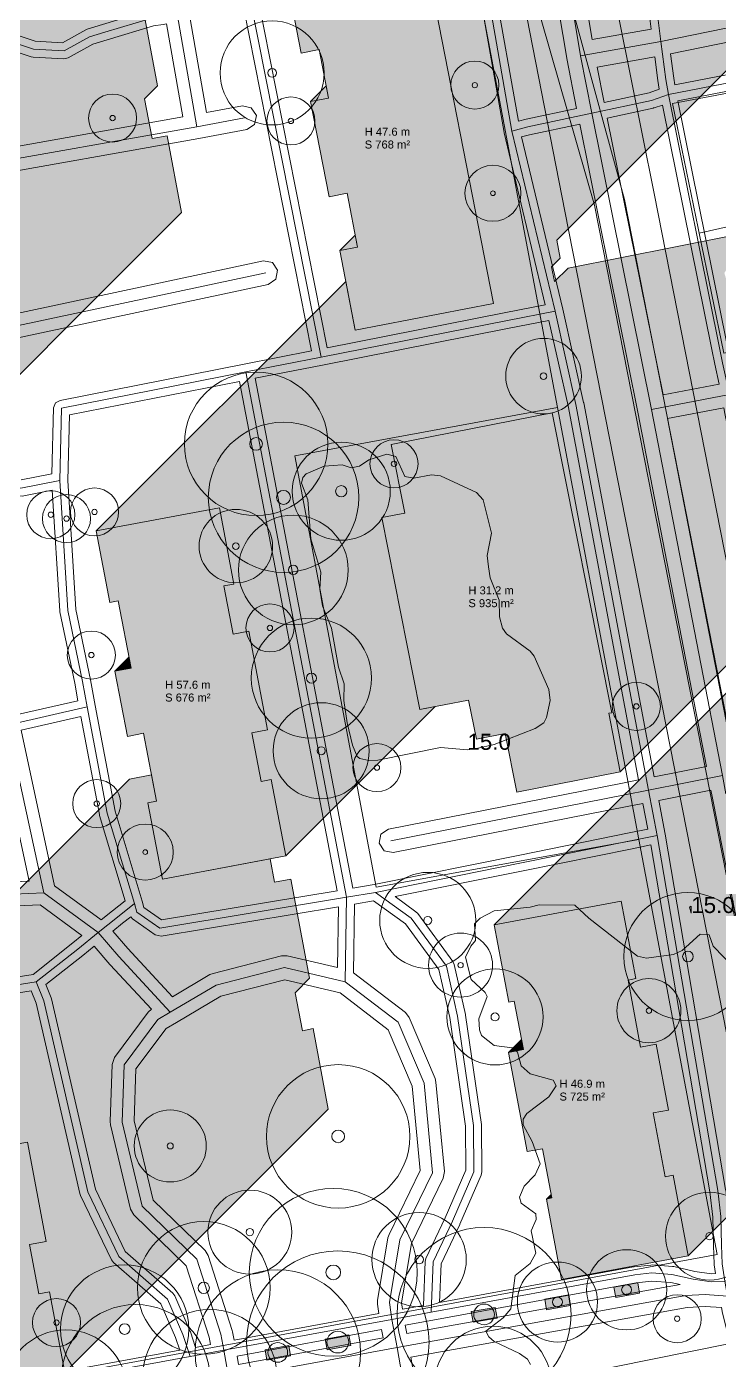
# Model space of a CAD drawing. Header units: metres. Extents: x -8 to 1190, y -11 to 1223.
# Drawn here: x 789.3 to 875.7, y 349.5 to 516.1 of the extents above; entities that cross this region are included whole.
import ezdxf

# ---------------------------------------------------------------- set-up
doc = ezdxf.new("R2010")
doc.units = ezdxf.units.M
doc.header["$MEASUREMENT"] = 0
for name, color, linetype, lineweight, true_color in [('TPX_BUILDING_AREAS_TEXT', 7, 'CONTINUOUS', 0, 0x000000), ('TPX_BUILDING_HEIGHTS_TEXT', 7, 'CONTINUOUS', 0, 0x000000), ('TPX_BUILDINGS', 7, 'CONTINUOUS', 0, 0x000000), ('TPX_BUILDINGS_HATCH', 7, 'CONTINUOUS', 0, 0xf0f0f0), ('TPX_BUILDINGS_SHADOWS_HATCH', 7, 'CONTINUOUS', 0, 0x000000), ('TPX_BUILDINGS_SHADOWS_OUTLINES', 7, 'CONTINUOUS', 0, 0x000000), ('TPX_CADASTRES', 7, 'CONTINUOUS', 0, 0x646464), ('TPX_CONTOUR_LINES_5M', 7, 'CONTINUOUS', 0, 0x969696), ('TPX_CONTOUR_LINES_5M_TEXT', 7, 'CONTINUOUS', 0, 0x000000), ('TPX_RAILWAYS_AXES', 7, 'CONTINUOUS', 0, 0x464646), ('TPX_ROADS_AXES', 7, 'CONTINUOUS', 0, 0x323232), ('TPX_ROADS_CONTOURS', 7, 'CONTINUOUS', 0, 0x646464), ('TPX_VEGETATION_GREEN_SPACES', 7, 'CONTINUOUS', 0, 0x58ba48), ('TPX_VEGETATION_GREEN_SPACES_HATCH', 7, 'CONTINUOUS', 0, 0x58ba48), ('TPX_VEGETATION_TREES_INDIVIDUAL', 7, 'CONTINUOUS', 0, 0x136734)]:
    doc.layers.add(name, color=color, linetype=linetype, lineweight=lineweight, true_color=true_color)
doc.styles.add('TPX_TEXTE', font='arial.ttf')

# ---------------------------------------------------------------- blocks, each defined once
blk = doc.blocks.new('TREETR006_CR069')
at = {"layer": 'TPX_VEGETATION_TREES_INDIVIDUAL'}
for radius in [6.85, 0.583]:
    blk.add_circle((0, 0, 0.04), radius, dxfattribs=at)
blk = doc.blocks.new('TREETR003_CR030')
at = {"layer": 'TPX_VEGETATION_TREES_INDIVIDUAL'}
for radius in [3, 0.333]:
    blk.add_circle((0, 0, 0.04), radius, dxfattribs=at)
blk = doc.blocks.new('TREETR005_CR065')
at = {"layer": 'TPX_VEGETATION_TREES_INDIVIDUAL'}
for radius in [6.5, 0.542]:
    blk.add_circle((0, 0, 0.04), radius, dxfattribs=at)
blk = doc.blocks.new('TREETR004_CR046')
at = {"layer": 'TPX_VEGETATION_TREES_INDIVIDUAL'}
for radius in [4.59, 0.417]:
    blk.add_circle((0, 0, 0.04), radius, dxfattribs=at)
blk = doc.blocks.new('TREETR003_CR035')
at = {"layer": 'TPX_VEGETATION_TREES_INDIVIDUAL'}
for radius in [3.5, 0.292]:
    blk.add_circle((0, 0, 0.04), radius, dxfattribs=at)
blk = doc.blocks.new('TREETR008_CR084')
at = {"layer": 'TPX_VEGETATION_TREES_INDIVIDUAL'}
for radius in [8.36, 0.75]:
    blk.add_circle((0, 0, 0.04), radius, dxfattribs=at)
blk = doc.blocks.new('TREETR004_CR045')
at = {"layer": 'TPX_VEGETATION_TREES_INDIVIDUAL'}
for radius in [4.5, 0.375]:
    blk.add_circle((0, 0, 0.04), radius, dxfattribs=at)
blk = doc.blocks.new('TREETR006_CR073')
at = {"layer": 'TPX_VEGETATION_TREES_INDIVIDUAL'}
for radius in [7.28, 0.625]:
    blk.add_circle((0, 0, 0.04), radius, dxfattribs=at)
blk = doc.blocks.new('TREETR005_CR052')
at = {"layer": 'TPX_VEGETATION_TREES_INDIVIDUAL'}
for radius in [5.24, 0.458]:
    blk.add_circle((0, 0, 0.04), radius, dxfattribs=at)
blk = doc.blocks.new('TREETR005_CR060')
at = {"layer": 'TPX_VEGETATION_TREES_INDIVIDUAL'}
for radius in [6, 0.5]:
    blk.add_circle((0, 0, 0.04), radius, dxfattribs=at)
blk = doc.blocks.new('TREETR011_CR093')
at = {"layer": 'TPX_VEGETATION_TREES_INDIVIDUAL'}
for radius in [9.27, 1.1]:
    blk.add_circle((0, 0, 0.04), radius, dxfattribs=at)
blk = doc.blocks.new('TREETR014_CR114')
at = {"layer": 'TPX_VEGETATION_TREES_INDIVIDUAL'}
for radius in [11.39, 1.36]:
    blk.add_circle((0, 0, 0.04), radius, dxfattribs=at)
blk = doc.blocks.new('TREETR005_CR055')
at = {"layer": 'TPX_VEGETATION_TREES_INDIVIDUAL'}
for radius in [5.5, 0.458]:
    blk.add_circle((0, 0, 0.04), radius, dxfattribs=at)
blk = doc.blocks.new('TREETR006_CR075')
at = {"layer": 'TPX_VEGETATION_TREES_INDIVIDUAL'}
for radius in [7.5, 0.625]:
    blk.add_circle((0, 0, 0.04), radius, dxfattribs=at)
blk = doc.blocks.new('TREETR003_CR040')
at = {"layer": 'TPX_VEGETATION_TREES_INDIVIDUAL'}
for radius in [4, 0.333]:
    blk.add_circle((0, 0, 0.04), radius, dxfattribs=at)
blk = doc.blocks.new('TREETR005_CR059')
at = {"layer": 'TPX_VEGETATION_TREES_INDIVIDUAL'}
for radius in [5.89, 0.542]:
    blk.add_circle((0, 0, 0.04), radius, dxfattribs=at)
blk = doc.blocks.new('TREETR007_CR083')
at = {"layer": 'TPX_VEGETATION_TREES_INDIVIDUAL'}
for radius in [8.28, 0.708]:
    blk.add_circle((0, 0, 0.04), radius, dxfattribs=at)
blk = doc.blocks.new('TREETR006_CR050')
at = {"layer": 'TPX_VEGETATION_TREES_INDIVIDUAL'}
for radius in [5, 0.625]:
    blk.add_circle((0, 0, 0.04), radius, dxfattribs=at)
blk = doc.blocks.new('TREETR007_CR061')
at = {"layer": 'TPX_VEGETATION_TREES_INDIVIDUAL'}
for radius in [6.12, 0.708]:
    blk.add_circle((0, 0, 0.04), radius, dxfattribs=at)
blk = doc.blocks.new('TREETR007_CR080')
at = {"layer": 'TPX_VEGETATION_TREES_INDIVIDUAL'}
for radius in [8, 0.667]:
    blk.add_circle((0, 0, 0.04), radius, dxfattribs=at)
blk = doc.blocks.new('TREETR009_CR077')
at = {"layer": 'TPX_VEGETATION_TREES_INDIVIDUAL'}
for radius in [7.68, 0.914]:
    blk.add_circle((0, 0, 0.04), radius, dxfattribs=at)
blk = doc.blocks.new('TREETR009_CR105')
at = {"layer": 'TPX_VEGETATION_TREES_INDIVIDUAL'}
for radius in [10.48, 0.917]:
    blk.add_circle((0, 0, 0.04), radius, dxfattribs=at)
blk = doc.blocks.new('TREETR013_CR109')
at = {"layer": 'TPX_VEGETATION_TREES_INDIVIDUAL'}
for radius in [10.86, 1.29]:
    blk.add_circle((0, 0, 0.04), radius, dxfattribs=at)
blk = doc.blocks.new('TREETR009_CR094')
at = {"layer": 'TPX_VEGETATION_TREES_INDIVIDUAL'}
for radius in [9.39, 0.875]:
    blk.add_circle((0, 0, 0.04), radius, dxfattribs=at)
blk = doc.blocks.new('TREETR008_CR090')
at = {"layer": 'TPX_VEGETATION_TREES_INDIVIDUAL'}
for radius in [8.96, 0.792]:
    blk.add_circle((0, 0, 0.04), radius, dxfattribs=at)
blk = doc.blocks.new('TREETR004_CR047')
at = {"layer": 'TPX_VEGETATION_TREES_INDIVIDUAL'}
for radius in [4.72, 0.417]:
    blk.add_circle((0, 0, 0.04), radius, dxfattribs=at)
blk = doc.blocks.new('TREETR012_CR103')
at = {"layer": 'TPX_VEGETATION_TREES_INDIVIDUAL'}
for radius in [10.33, 1.23]:
    blk.add_circle((0, 0, 0.04), radius, dxfattribs=at)

msp = doc.modelspace()

# ---------------------------------------------------------------- hatches: boundary and pattern name
at = {"layer": 'TPX_BUILDINGS_HATCH'}
for points in [[(838.86, 526), (821.6, 522.66), (823.53, 512.77), (825.76, 513.21), (826.94, 507.16), (824.71, 506.73), (827.03, 494.83), (829.26, 495.26), (830.58, 488.52), (828.35, 488.09), (830.29, 478.15), (847.55, 481.5), (838.86, 526)], [(836.47, 455.31), (833.62, 454.75), (838.36, 430.76), (844.43, 431.95), (845.4, 427.05), (848.99, 427.75), (850.44, 420.44), (863.37, 422.99), (861.92, 430.31), (862.3, 430.37), (854.88, 467.82), (834.77, 463.86), (836.47, 455.31)], [(813.32, 455.98), (797.93, 453.07), (799.63, 444.13), (800.69, 444.34), (802.3, 435.94), (800.29, 435.56), (801.85, 427.41), (803.85, 427.79), (805.46, 419.32), (804.41, 419.11), (806.23, 409.57), (821.61, 412.47), (819.79, 422.02), (818.55, 421.78), (817.39, 427.85), (819.33, 428.23), (816.99, 440.54), (815.04, 440.17), (813.89, 446.21), (815.14, 446.43), (814.16, 451.55), (813.32, 455.98)], [(863.47, 406.83), (847.63, 403.87), (849.46, 394.19), (850.14, 394.32), (851.28, 388.3), (849.41, 387.93), (851.74, 375.54), (853.65, 375.9), (854.81, 369.74), (854.14, 369.6), (856.04, 359.54), (871.86, 362.51), (869.97, 372.57), (868.98, 372.39), (867.48, 380.36), (869.4, 380.72), (867.85, 388.95), (865.91, 388.58), (864.33, 396.97), (865.29, 397.14), (863.47, 406.83)], [(785.18, 392.19), (769.22, 389.2), (771.04, 379.52), (772.33, 379.77), (773.92, 371.37), (772.05, 371.02), (773.61, 362.79), (775.46, 363.14), (776.96, 355.17), (776.15, 355.02), (778.05, 344.96), (794.03, 347.95), (792.13, 358.02), (790.8, 357.76), (789.64, 363.92), (791.71, 364.31), (789.37, 376.71), (787.31, 376.33), (786.18, 382.35), (787, 382.51), (785.84, 388.65), (785.18, 392.19)]]:
    msp.add_hatch(color=256, dxfattribs=at).paths.add_polyline_path(points)
at = {"layer": 'TPX_BUILDINGS_SHADOWS_HATCH'}
for points in [[(781.41, 532.11), (749.64, 500.34), (766.74, 503.54), (768.6, 493.71), (766.73, 493.36), (767.87, 487.31), (769.74, 487.66), (772.1, 475.16), (770.23, 474.82), (771.41, 468.58), (773.27, 468.93), (775.09, 459.32), (808.61, 492.84), (806.79, 502.45), (804.93, 502.1), (803.99, 507.06), (805.61, 508.68), (803.26, 521.18), (802.87, 521.1), (828.33, 546.56), (815.13, 544.17), (812.42, 559.02), (836.58, 563.39), (836.65, 562.97), (839.28, 548.54), (847.55, 556.81), (844.92, 571.24), (844.85, 571.66), (837.63, 570.36), (836.94, 574.01), (838.56, 575.63), (836.21, 588.14), (834.35, 587.78), (833.44, 592.55), (835.07, 594.17), (833.21, 604.01), (816.1, 600.8), (776.01, 560.71), (793.12, 563.92), (794.97, 554.08), (793.11, 553.73), (794.25, 547.68), (796.11, 548.04), (798.47, 535.54), (796.61, 535.19), (797.78, 528.97), (799.65, 529.31), (801.47, 519.7), (784.35, 516.5), (781.41, 532.11)], [(829.1, 484.25), (797.93, 453.07), (813.32, 455.98), (814.16, 451.55), (815.14, 446.43), (813.89, 446.21), (815.04, 440.17), (816.99, 440.54), (819.33, 428.23), (817.39, 427.85), (818.55, 421.78), (819.79, 422.02), (821.61, 412.47), (840.27, 431.13), (838.36, 430.76), (833.62, 454.75), (836.47, 455.31), (834.77, 463.86), (854.88, 467.82), (862.3, 430.37), (861.92, 430.31), (863.37, 422.99), (885.33, 444.95), (882.97, 457.17), (905.45, 461.48), (904.19, 467.98), (919.35, 470.89), (919.63, 469.38), (928.36, 471.05), (929.71, 464.06), (931.58, 464.42), (933.51, 454.51), (931.64, 454.15), (933.44, 444.84), (943.72, 455.12), (940.5, 472.16), (1010.63, 485.3), (1029.12, 458.45), (1031.24, 460.57), (1027.67, 465.76), (1063.48, 501.57), (1062.8, 509.7), (1044.35, 506.24), (1042.43, 509.1), (1041.24, 515.43), (1040.4, 519.86), (1038.26, 519.48), (1021.29, 502.51), (975.31, 493.86), (958.75, 477.3), (944.3, 474.59), (943.89, 476.72), (942.02, 476.36), (940.66, 483.36), (931.94, 481.68), (931.65, 483.19), (916.49, 480.28), (908.16, 471.95), (895.27, 469.48), (883.34, 457.55), (878.84, 480.28), (877.83, 480.3), (876.36, 485.3), (877.5, 487.03), (876.94, 489.88), (856.84, 485.92), (855.14, 484.22), (854.78, 486.08), (855.87, 487.16), (855.44, 489.39), (881.21, 515.16), (873.99, 552.15), (873.32, 552.03), (870.55, 551.53), (863.69, 550.29), (862.29, 557.68), (855.26, 556.32), (821.6, 522.66), (838.86, 526), (847.55, 481.5), (830.29, 478.15), (829.1, 484.25)], [(826.65, 508.67), (824.71, 506.73), (826.94, 507.16), (826.65, 508.67)], [(830.28, 490.02), (828.35, 488.09), (830.58, 488.52), (830.28, 490.02)], [(880.8, 437.03), (847.63, 403.87), (863.47, 406.83), (865.29, 397.14), (864.33, 396.97), (865.91, 388.58), (867.85, 388.95), (869.4, 380.72), (867.48, 380.36), (868.98, 372.39), (869.97, 372.57), (871.86, 362.51), (905.03, 395.67), (903.14, 405.73), (902.14, 405.55), (900.89, 412.21), (902.56, 413.88), (901.01, 422.11), (899.07, 421.74), (897.62, 429.48), (898.45, 430.31), (896.63, 439.99), (880.8, 437.03)], [(802.04, 437.3), (800.29, 435.56), (802.3, 435.94), (802.04, 437.3)], [(802.1, 422.08), (769.22, 389.2), (785.18, 392.19), (785.84, 388.65), (787, 382.51), (786.18, 382.35), (787.31, 376.33), (789.37, 376.71), (791.71, 364.31), (789.64, 363.92), (790.8, 357.76), (792.13, 358.02), (794.03, 347.95), (826.91, 380.83), (825.01, 390.9), (823.68, 390.64), (822.78, 395.39), (824.59, 397.19), (822.25, 409.59), (820.2, 409.21), (819.65, 412.1), (806.23, 409.57), (804.41, 419.11), (805.46, 419.32), (804.84, 422.6), (802.1, 422.08)], [(851.04, 389.56), (849.41, 387.93), (851.28, 388.3), (851.04, 389.56)], [(854.72, 370.18), (854.14, 369.6), (854.81, 369.74), (854.72, 370.18)]]:
    msp.add_hatch(color=256, dxfattribs=at).paths.add_polyline_path(points)
at = {"layer": 'TPX_VEGETATION_GREEN_SPACES_HATCH'}
for points in [[(865.54, 359.15), (862.57, 358.61), (862.81, 357.29), (865.78, 357.83), (865.54, 359.15)], [(856.9, 357.62), (853.93, 357.09), (854.17, 355.75), (857.13, 356.29), (856.9, 357.62)], [(847.74, 356.07), (844.77, 355.54), (845.01, 354.22), (847.98, 354.74), (847.74, 356.07)], [(829.49, 352.63), (826.53, 352.09), (826.77, 350.76), (829.73, 351.3), (829.49, 352.63)], [(821.99, 351.33), (819.02, 350.79), (819.26, 349.46), (822.22, 350), (821.99, 351.33)]]:
    msp.add_hatch(color=256, dxfattribs=at).paths.add_polyline_path(points)

# ---------------------------------------------------------------- linework, layer by layer
at = {"layer": 'TPX_BUILDINGS', "elevation": 0.04}
for points in [[(838.86, 526), (821.6, 522.66), (823.53, 512.77), (825.76, 513.21), (826.94, 507.16), (824.71, 506.73), (827.03, 494.83), (829.26, 495.26), (830.58, 488.52), (828.35, 488.09), (830.29, 478.15), (847.55, 481.5)], [(836.47, 455.31), (833.62, 454.75), (838.36, 430.76), (844.43, 431.95), (845.4, 427.05), (848.99, 427.75), (850.44, 420.44), (863.37, 422.99), (861.92, 430.31), (862.3, 430.37), (854.88, 467.82), (834.77, 463.86)], [(813.32, 455.98), (797.93, 453.07), (799.63, 444.13), (800.69, 444.34), (802.3, 435.94), (800.29, 435.56), (801.85, 427.41), (803.85, 427.79), (805.46, 419.32), (804.41, 419.11), (806.23, 409.57), (821.61, 412.47), (819.79, 422.02), (818.55, 421.78), (817.39, 427.85), (819.33, 428.23), (816.99, 440.54), (815.04, 440.17), (813.89, 446.21), (815.14, 446.43), (814.16, 451.55)], [(863.47, 406.83), (847.63, 403.87), (849.46, 394.19), (850.14, 394.32), (851.28, 388.3), (849.41, 387.93), (851.74, 375.54), (853.65, 375.9), (854.81, 369.74), (854.14, 369.6), (856.04, 359.54), (871.86, 362.51), (869.97, 372.57), (868.98, 372.39), (867.48, 380.36), (869.4, 380.72), (867.85, 388.95), (865.91, 388.58), (864.33, 396.97), (865.29, 397.14)], [(785.18, 392.19), (769.22, 389.2), (771.04, 379.52), (772.33, 379.77), (773.92, 371.37), (772.05, 371.02), (773.61, 362.79), (775.46, 363.14), (776.96, 355.17), (776.15, 355.02), (778.05, 344.96), (794.03, 347.95), (792.13, 358.02), (790.8, 357.76), (789.64, 363.92), (791.71, 364.31), (789.37, 376.71), (787.31, 376.33), (786.18, 382.35), (787, 382.51), (785.84, 388.65)]]:
    msp.add_lwpolyline(points, close=True, dxfattribs=at)
at = {"layer": 'TPX_BUILDINGS_SHADOWS_OUTLINES', "elevation": 0.04}
for points in [[(838.86, 526), (847.55, 481.5), (830.29, 478.15), (829.1, 484.25), (797.93, 453.07), (813.32, 455.98), (814.16, 451.55), (815.14, 446.43), (813.89, 446.21), (815.04, 440.17), (816.99, 440.54), (819.33, 428.23), (817.39, 427.85), (818.55, 421.78), (819.79, 422.02), (821.61, 412.47), (840.27, 431.13), (838.36, 430.76), (833.62, 454.75), (836.47, 455.31), (834.77, 463.86), (854.88, 467.82), (862.3, 430.37), (861.92, 430.31), (863.37, 422.99), (885.33, 444.95)], [(775.09, 459.32), (808.61, 492.84), (806.79, 502.45), (804.93, 502.1), (803.99, 507.06), (805.61, 508.68), (803.26, 521.18)], [(876.94, 489.88), (856.84, 485.92), (855.14, 484.22), (854.78, 486.08), (855.87, 487.16), (855.44, 489.39), (881.21, 515.16)], [(787.31, 376.33), (789.37, 376.71), (791.71, 364.31), (789.64, 363.92), (790.8, 357.76), (792.13, 358.02), (794.03, 347.95), (826.91, 380.83), (825.01, 390.9), (823.68, 390.64), (822.78, 395.39), (824.59, 397.19), (822.25, 409.59), (820.2, 409.21), (819.65, 412.1), (806.23, 409.57), (804.41, 419.11), (805.46, 419.32), (804.84, 422.6), (802.1, 422.08), (769.22, 389.2)]]:
    msp.add_lwpolyline(points, dxfattribs=at)
for points in [[(826.65, 508.67), (824.71, 506.73), (826.94, 507.16)], [(830.28, 490.02), (828.35, 488.09), (830.58, 488.52)], [(880.8, 437.03), (847.63, 403.87), (863.47, 406.83), (865.29, 397.14), (864.33, 396.97), (865.91, 388.58), (867.85, 388.95), (869.4, 380.72), (867.48, 380.36), (868.98, 372.39), (869.97, 372.57), (871.86, 362.51), (905.03, 395.67), (903.14, 405.73), (902.14, 405.55), (900.89, 412.21), (902.56, 413.88), (901.01, 422.11), (899.07, 421.74), (897.62, 429.48), (898.45, 430.31), (896.63, 439.99)], [(802.04, 437.3), (800.29, 435.56), (802.3, 435.94)], [(851.04, 389.56), (849.41, 387.93), (851.28, 388.3)], [(854.72, 370.18), (854.14, 369.6), (854.81, 369.74)]]:
    msp.add_lwpolyline(points, close=True, dxfattribs=at)
at = {"layer": 'TPX_CADASTRES', "elevation": 0.02}
msp.add_lwpolyline([(773.79, 343.96), (875.47, 362.7), (865.7, 414.52), (832.9, 408.57), (822.74, 462.45), (855.53, 468.49), (843.04, 534.74), (840.47, 548.37), (835.19, 547.39), (814.88, 543.65), (811.98, 559.01), (826.76, 561.74), (837.57, 563.73), (836.18, 571.13), (835.22, 576.2), (826.14, 624.36), (792.86, 617.91), (769.77, 613.43)], dxfattribs=at)
for points in [[(987.34, 528.59), (869.9, 506.47), (873.09, 490.91), (873.23, 490.26), (888.87, 493.8), (904.32, 496.71), (907.51, 481.16), (1006.4, 499.8)], [(888.87, 493.8), (873.23, 490.26), (876.3, 475.28), (907.49, 481.16), (907.51, 481.16), (904.32, 496.71)], [(855.53, 468.49), (822.74, 462.45), (832.9, 408.57), (865.7, 414.52)]]:
    msp.add_lwpolyline(points, close=True, dxfattribs=at)
at = {"layer": 'TPX_CONTOUR_LINES_5M', "elevation": 0.05}
for points in [[(834.23, 462.67), (831.99, 461.97), (830.81, 461.15), (829.76, 460.96), (828.64, 461.34), (826.4, 461.17), (824.17, 460.19), (823.73, 459.76), (823.58, 459.06), (824.36, 456.97), (824.75, 452.09), (825.99, 447.91), (825.85, 445.82), (826.2, 443.73), (827.3, 440.94), (828.2, 436.06), (828.9, 433.97), (828.85, 431.88), (829.29, 429.09), (829.93, 426.3), (830.53, 424.9), (830.87, 424.63), (831.99, 424.38), (833.11, 424.42), (840.93, 426.02), (844.28, 425.73), (845.4, 425.89), (847.64, 426.4), (852.74, 428.39), (853.83, 429.09), (854.16, 429.78), (854.62, 431.88), (854.43, 433.27), (852.61, 437.45), (852.11, 438.07), (849.17, 440.24), (848.66, 440.94), (848.27, 442.33), (848.24, 444.42), (847.12, 447.21), (846.91, 448.61), (846.75, 450), (847.31, 452.79), (846.25, 456.97), (845.4, 457.86), (840.93, 459.96), (839.81, 460.09), (837.58, 459.68), (836.46, 459.88), (835.34, 462.36), (834.23, 462.67)], [(852.16, 348.92), (851.79, 349.61), (850.79, 350.31), (847.64, 351.8), (846.96, 352.4), (846.59, 353.1), (848.75, 354.77), (849.72, 355.89), (850.23, 360.07), (852.11, 361.56), (852.81, 362.86), (852.25, 365.65), (852.85, 367.04), (852.83, 367.74), (850.99, 369.1), (850.78, 369.83), (851.35, 371.22), (852.75, 372.62), (853.36, 374.01), (852.35, 376.8), (851.25, 378.89), (851.25, 379.59), (851.69, 380.29), (854.43, 382.38), (855.38, 383.77), (855, 384.47), (852.11, 385.23), (850.99, 386.26), (850.53, 387.96), (849.87, 388.5), (847.64, 388.81), (846.06, 390.05), (845.79, 390.74), (845.73, 392.14), (846.73, 394.93), (846.52, 395.4), (844.75, 397.02), (844.06, 399.81), (844.72, 401.2), (845.3, 401.9), (845.15, 403.99), (845.87, 404.69), (847.64, 405.63), (852.11, 406.07), (853.22, 406.37), (857.69, 406.33), (859.45, 404.69), (865.52, 399.94), (866.63, 399.71), (869.99, 400.17), (871.1, 400.67), (873.34, 402.71), (874.46, 402.6), (874.95, 401.2), (877.66, 398.41)], [(872.22, 406.19), (872, 406.08), (872.22, 405.34), (872.22, 406.19)]]:
    msp.add_lwpolyline(points, dxfattribs=at)
at = {"layer": 'TPX_RAILWAYS_AXES', "elevation": 0.03}
for points in [[(722.46, 1218.59), (758.46, 1044), (792.67, 863.15), (833.81, 650.85), (840.42, 586.33), (846.61, 543.34), (856.45, 493.04), (884.29, 351.45), (916.92, 185.38), (919.58, 171.87), (926.28, 137.79), (935.34, 69.5), (942.77, 31.69), (949, 0)], [(968.98, 0), (962.05, 35.36), (954.91, 73.39), (937.42, 139.94), (934.76, 153.49), (895.39, 353.76), (867.6, 495.21), (857.4, 545.98), (849.42, 587.62), (842.81, 652.13), (802.16, 864.65), (767.5, 1045.86), (734.29, 1218.59)], [(960.86, 0), (954.23, 33.88), (946.95, 71.82), (933.71, 139.22), (931.06, 152.71), (930.22, 156.97), (927.57, 170.42), (891.69, 352.99), (863.88, 494.49), (855.24, 526.27), (841.36, 554.35), (823.35, 579.93), (801.65, 602.4), (776.79, 621.19)], [(774.21, 615.9), (798.51, 597.87), (819.78, 576.27), (837.53, 551.63), (851.32, 524.54), (860.16, 493.76), (887.99, 352.22), (920.63, 186.17), (923.31, 172.5), (923.9, 169.47), (926.57, 155.95), (929.99, 138.51), (943.24, 71.05), (950.67, 33.27), (957.15, 0)]]:
    msp.add_lwpolyline(points, dxfattribs=at)
at = {"layer": 'TPX_ROADS_AXES', "elevation": 0.03}
for points in [[(796.44, 775.74), (799.99, 770.31), (801.69, 767.69), (804.52, 762.49), (808.1, 755.91), (808.76, 753.14), (821.01, 688.03), (820.98, 686.65), (822.01, 682.23), (823.09, 677.2), (823.38, 675.84), (830.22, 644.72), (826.81, 627.12), (845.14, 529.98), (846.48, 522.19), (849.84, 503.02)], [(841.28, 603.45), (843.1, 592.96), (856.77, 522.25), (858.41, 512.43)], [(804.88, 517.15), (799.01, 515.38), (797.13, 514.81), (793.95, 513.06), (790.14, 513.27), (784.93, 514.98), (782.28, 514.88), (775.62, 512.2), (769.57, 511.45), (768.09, 519.08), (770.2, 525.38), (771.69, 530.37), (771.46, 534.78), (768.08, 544.42), (765.19, 547.85), (760.03, 552.27), (758.44, 559.43), (757.63, 564.2), (757.24, 566.27)], [(1109.41, 552.54), (1104.99, 551.59), (1100.57, 550.63), (1098.46, 550.3), (1034.34, 539.96), (1031.49, 539.43), (1028.47, 539.09), (1025.64, 538.77), (1020.52, 537.29), (1012.16, 535.46), (1006.59, 533.9), (1000.68, 532.91), (996.38, 532.24), (988.76, 530.82), (986.92, 530.47), (981.22, 529.37), (966.18, 526.44), (869.37, 507.61), (867.25, 506.86)], [(941.21, 529.14), (868.44, 514.2), (858.41, 512.43)], [(902.02, 344.05), (900.65, 352.43), (899.32, 360.57), (898.8, 363.15), (898.12, 366.4), (887.45, 417.16), (887.11, 418.87), (886.52, 422.09), (885.92, 425.42), (885.77, 426.14), (877.64, 466.74), (877.39, 467.92), (876.98, 470.11), (876.14, 474.09), (875.77, 475.95), (869.37, 507.61), (869.04, 509.47), (868.44, 514.2), (867.59, 520.92)], [(817.12, 519.75), (826.01, 474.78)], [(808.04, 517.69), (810.5, 503.58)], [(858.41, 512.43), (859.83, 505.26), (867.28, 468.26)], [(849.84, 503.02), (851.81, 503.54), (859.83, 505.26), (867.25, 506.86)], [(780.32, 496.94), (780.51, 497.99), (781.73, 498.46), (810.5, 503.58), (816.46, 504.7)], [(877.11, 355.57), (876.74, 357.49), (876.4, 359.34), (876.09, 361.52), (876.01, 363.83), (875.9, 367.42), (875.54, 370.66), (867.97, 415.04), (866.9, 420.69), (857.82, 468.89), (855.22, 480.53), (849.84, 503.02)], [(791.42, 407.88), (786.89, 428.83), (784.5, 439.93), (781.64, 450.71), (784.59, 459.78), (784.93, 474.53), (784.29, 477.91), (780.32, 496.94)], [(867.28, 468.26), (876.98, 470.11), (1004.64, 495.2), (1009.79, 496.27), (1013.19, 496.77), (1016.19, 496.86), (1019.6, 496.33)], [(784.29, 477.91), (819.12, 485.33)], [(793.39, 459.37), (793.62, 468.41), (816.63, 472.94), (826.01, 474.78), (849.29, 479.37), (855.22, 480.53)], [(829.03, 396.76), (829.2, 407.31), (816.63, 472.94)], [(867.28, 468.26), (876.11, 422.51), (876.54, 420.25)], [(784.59, 459.78), (788.52, 458.4), (793.39, 459.37)], [(839.77, 355.47), (840.02, 361.76), (842.41, 366.86), (845.1, 373), (845.05, 378.78), (843.05, 392.45), (841.66, 398.71), (837.27, 404.69), (832.82, 407.92), (829.2, 407.31), (805.87, 403.43), (803.03, 405.43), (802.71, 406.53), (799.32, 417.81), (796.83, 431.09), (796.24, 434.25), (794.4, 443.15), (793.39, 459.37)], [(786.89, 428.83), (796.83, 431.09)], [(876.11, 422.51), (866.9, 420.69), (863.94, 420.11), (834.73, 414.36)], [(832.82, 407.92), (851.03, 411.6), (864.66, 414.36), (867.97, 415.04)], [(807.2, 392.97), (800.78, 399.89), (798.21, 402.9), (791.42, 407.88), (783.86, 407.55), (765.72, 398.1)], [(763.42, 390.36), (768.65, 393.3), (790.47, 396.74), (795.65, 400.84), (798.21, 402.9), (800.62, 404.84), (802.71, 406.53)], [(837.43, 339.98), (835.51, 351.08), (834.86, 354.57), (834.55, 356.67), (835.85, 364.52), (839.92, 372.89), (838.87, 384.09), (835.64, 391.71), (829.03, 396.76), (821.46, 398.52), (812.91, 396.34), (807.2, 392.97), (805.65, 392.05), (801.42, 386.37), (801.2, 379.23)], [(790.47, 396.74), (791.4, 394.38), (796.89, 370.51), (800.77, 362.45), (806.84, 357.1), (808.77, 352.68), (809.69, 349.94)], [(783.4, 345.1), (809.69, 349.94), (813.89, 350.71), (834.86, 354.57), (839.77, 355.47), (865.2, 360.15), (867.29, 360.37), (869.82, 360.19), (872.48, 359.59), (874.72, 359.27), (876.4, 359.34), (879.17, 359.9), (887.94, 361.35), (896.79, 362.8), (898.28, 363.06), (898.8, 363.15), (1049.51, 390.04)], [(801.2, 379.23), (803.68, 368.7), (810.5, 362.08), (813.49, 352.72), (813.89, 350.71), (814.5, 347.2), (816.73, 334.64)], [(878.84, 356.75), (876.74, 357.49), (873.98, 357.68), (871.54, 357.54), (835.51, 351.08), (814.5, 347.2), (798.52, 344.18), (784.1, 341.47)]]:
    msp.add_lwpolyline(points, dxfattribs=at)
at = {"layer": 'TPX_ROADS_CONTOURS', "elevation": 0.03}
for points in [[(774.5, 563.72), (792.13, 567.19), (792.96, 567.03), (793.9, 565.85), (799.08, 535.34), (799.09, 535.3), (801.38, 524.63), (801.54, 524.26), (802.44, 522.99), (803.69, 517.84), (798.72, 516.34), (796.84, 515.76), (796.64, 515.68), (793.72, 514.07), (790.32, 514.26), (785.24, 515.93)], [(965.53, 527.34), (870.18, 508.79), (870.03, 509.62), (869.64, 512.67), (938.85, 526.87)], [(782.14, 497.01), (810.77, 502.1), (816.74, 503.22), (817.7, 503.85), (817.94, 504.97), (817.31, 505.93), (816.19, 506.17), (811.72, 505.33), (809.68, 517.04), (810.42, 517.2), (816.34, 518.55), (824.83, 475.57), (816.43, 473.92), (793.43, 469.39), (792.86, 469.06), (792.62, 468.44), (792.41, 460.19), (788.59, 459.44)], [(784.79, 513.97), (789.82, 512.32), (790.08, 512.27), (793.89, 512.06), (794.43, 512.18), (797.52, 513.88), (799.3, 514.42), (805.1, 516.18), (806.3, 516.36), (806.74, 516.44), (808.77, 504.79), (781.47, 499.94)], [(786.03, 476.75), (819.43, 483.87), (820.38, 484.52), (820.59, 485.65), (819.94, 486.59), (818.81, 486.8), (785.45, 479.69)], [(785.43, 428.51), (789.58, 409.3), (783.79, 409.05)], [(784.26, 406.06), (790.96, 406.36), (796.17, 402.54), (795.03, 401.62), (790.06, 397.68), (768.49, 394.29)]]:
    msp.add_lwpolyline(points, dxfattribs=at)
for points in [[(817.39, 523.59), (839.89, 527.94), (844.33, 528.8), (845.5, 522.02), (848.86, 502.85), (848.87, 502.79), (854, 481.31), (849.1, 480.35), (826.79, 475.96), (818.1, 519.95)], [(870.55, 506.82), (966.37, 525.46), (981.41, 528.39), (986.45, 529.36), (1005.34, 500.63), (1005.06, 500.46), (1003.49, 499.84), (878.25, 476.21), (876.63, 476.72)], [(847.64, 521.39), (848.09, 521.47), (855.16, 521.29), (856.69, 512.14), (856.7, 512.09), (857.92, 505.87), (851.6, 504.52), (850.64, 504.26)], [(858.72, 521.21), (864.97, 521.1), (865.04, 521.13), (865.11, 521.11), (866.53, 521.28), (866.6, 520.79), (867.23, 515.77), (859.85, 514.46)], [(860.48, 511.02), (867.67, 512.29), (868.05, 509.34), (868.24, 508.27), (866.98, 507.82), (861.35, 506.61)], [(861.74, 504.65), (867.46, 505.88), (867.52, 505.92), (867.59, 505.92), (868.62, 506.28), (874.79, 475.75), (875.15, 473.89), (875.69, 471.39), (868.7, 470.06)], [(851.04, 502.3), (852.05, 502.57), (858.32, 503.91), (865.56, 467.92), (874.11, 423.64), (867.61, 422.36), (858.8, 469.08), (858.79, 469.11), (856.19, 480.77)], [(817.8, 472.15), (826.2, 473.8), (849.49, 478.39), (854.45, 479.36), (856.84, 468.69), (865.64, 421.97), (863.65, 421.58), (834.44, 415.83), (833.49, 415.19), (833.26, 414.07), (833.9, 413.11), (835.02, 412.89), (864.23, 418.64), (866.2, 419.02), (866.8, 415.82), (864.46, 415.34), (850.83, 412.58), (832.64, 408.91), (829.99, 408.46)], [(794.39, 459.39), (794.6, 467.58), (815.83, 471.76), (828.02, 408.13), (806.11, 404.48), (803.89, 406.05), (803.67, 406.81), (800.3, 418.05), (797.81, 431.27), (797.22, 434.46), (795.39, 443.28)], [(869.28, 467.11), (876.28, 468.45), (876.41, 467.73), (876.66, 466.54), (884.79, 425.95), (884.94, 425.23), (885.27, 423.38), (877.98, 422.04), (877.83, 422.84)], [(783.2, 450.66), (785.69, 458.33), (788.19, 457.46), (788.71, 457.42), (792.46, 458.17), (793.4, 443.09), (793.42, 442.95), (795.26, 434.06), (795.67, 431.85), (788.14, 430.14), (785.96, 440.25), (785.95, 440.32)], [(788.57, 428.18), (796.04, 429.88), (798.34, 417.63), (798.36, 417.52), (801.56, 406.88), (799.99, 405.62), (798.58, 404.48), (792.76, 408.75)], [(868.16, 419.41), (874.67, 420.69), (874.82, 419.91), (879.61, 395.65), (886.02, 362.05), (879, 360.89), (877.24, 360.53), (877.09, 361.61), (877.01, 363.86), (876.9, 367.45), (876.9, 367.53), (876.53, 370.77), (876.52, 370.82), (868.96, 415.21)], [(835.25, 407.39), (851.23, 410.62), (864.86, 413.38), (867.16, 413.85), (874.55, 370.52), (874.91, 367.35), (875.01, 363.8), (875.09, 361.49), (875.1, 361.38), (875.25, 360.29), (874.77, 360.27), (872.66, 360.57), (870.04, 361.17), (869.89, 361.19), (867.36, 361.37), (867.18, 361.36), (865.1, 361.15), (865.02, 361.14), (840.82, 356.68), (841.01, 361.52), (843.32, 366.43), (843.33, 366.46), (846.01, 372.6), (846.1, 373.01), (846.05, 378.79), (846.04, 378.93), (844.04, 392.6), (844.03, 392.67), (842.64, 398.92), (842.47, 399.3), (838.08, 405.28), (837.86, 405.5)], [(830.05, 397.87), (830.18, 406.46), (832.58, 406.87), (836.56, 403.97), (840.73, 398.29), (842.07, 392.27), (844.05, 378.71), (844.1, 373.21), (841.5, 367.27), (839.11, 362.19), (839.02, 361.8), (838.8, 356.31), (836.19, 355.83), (836.07, 356.66), (837.29, 364.06), (841.26, 372.23), (841.41, 373.03), (840.36, 384.23), (840.25, 384.67), (837.02, 392.29), (836.55, 392.9)], [(800.03, 403.08), (801.25, 404.06), (802.26, 404.88), (802.46, 404.61), (805.3, 402.61), (806.04, 402.44), (828.18, 406.13), (828.06, 398.53), (821.8, 399.98), (821.09, 399.98), (812.54, 397.8), (812.15, 397.64), (807.47, 394.88), (801.9, 400.89)], [(791.68, 396.41), (796.28, 400.05), (797.69, 401.2), (799.64, 398.92), (799.68, 398.87), (804.84, 393.31), (804.44, 392.95), (800.22, 387.27), (799.93, 386.42), (799.7, 379.28), (799.74, 378.89), (802.22, 368.36), (802.64, 367.63), (809.18, 361.27), (812.03, 352.34), (812.22, 351.42), (810.36, 351.08), (809.72, 353), (809.69, 353.08), (807.76, 357.5), (807.5, 357.85), (801.58, 363.06), (797.84, 370.84), (792.37, 394.6), (792.33, 394.74)], [(802.7, 379.38), (802.91, 385.86), (806.67, 390.92), (807.96, 391.68), (813.49, 394.94), (821.48, 396.98), (828.38, 395.38), (834.41, 390.76), (837.39, 383.72), (838.38, 373.17), (834.5, 365.17), (834.37, 364.76), (833.07, 356.92), (833.07, 356.46), (833.24, 355.29), (815.17, 351.96), (814.96, 353.01), (814.92, 353.18), (811.92, 362.54), (811.54, 363.16), (805.04, 369.47)], [(764.53, 389.84), (768.98, 392.34), (789.84, 395.63), (790.44, 394.08), (795.92, 370.28), (795.99, 370.07), (799.86, 362.01), (800.11, 361.69), (806.01, 356.5), (807.84, 352.32), (808.38, 350.71), (783.22, 346.09), (783.16, 346.07), (780.84, 345.49), (776.68, 344.25), (774.34, 343.62), (773.3, 343.4)], [(836.52, 353.86), (839.95, 354.48), (865.34, 359.16), (867.3, 359.36), (869.67, 359.2), (870.84, 358.94), (836.71, 352.82)], [(837.24, 349.86), (871.72, 356.05), (873.97, 356.18), (876, 356.04), (876.14, 355.33), (877.08, 351.55), (838.31, 343.72)], [(815.54, 349.99), (833.57, 353.32), (833.76, 352.28), (815.72, 348.95)]]:
    msp.add_lwpolyline(points, close=True, dxfattribs=at)
at = {"layer": 'TPX_VEGETATION_GREEN_SPACES', "elevation": 0}
for points in [[(865.54, 359.15), (862.57, 358.61), (862.81, 357.29), (865.78, 357.83)], [(856.9, 357.62), (853.93, 357.09), (854.17, 355.75), (857.13, 356.29)], [(847.74, 356.07), (844.77, 355.54), (845.01, 354.22), (847.98, 354.74)], [(829.49, 352.63), (826.53, 352.09), (826.77, 350.76), (829.73, 351.3)], [(821.99, 351.33), (819.02, 350.79), (819.26, 349.46), (822.22, 350)]]:
    msp.add_lwpolyline(points, close=True, dxfattribs=at)

# ---------------------------------------------------------------- block references
at = {"layer": 'TPX_VEGETATION_TREES_INDIVIDUAL'}
for name, p in [('TREETR005_CR065', (819.91, 510.29, 0.04)), ('TREETR003_CR030', (845.21, 508.77, 0.04)), ('TREETR003_CR030', (799.99, 504.65, 0.04)), ('TREETR003_CR030', (822.25, 504.29, 0.04)), ('TREETR003_CR035', (847.47, 495.26, 0.04)), ('TREETR004_CR047', (853.79, 472.41, 0.04)), ('TREETR008_CR090', (817.91, 463.95, 0.04)), ('TREETR009_CR094', (821.33, 457.27, 0.04)), ('TREETR007_CR061', (828.54, 458.03, 0.04)), ('TREETR003_CR030', (835.12, 461.46, 0.04)), ('TREETR003_CR030', (797.74, 455.45, 0.04)), ('TREETR003_CR030', (792.28, 455.1, 0.04)), ('TREETR003_CR030', (794.24, 454.62, 0.04)), ('TREETR004_CR046', (815.38, 451.18, 0.04)), ('TREETR006_CR069', (822.55, 448.2, 0.04)), ('TREETR003_CR030', (819.64, 440.96, 0.04)), ('TREETR006_CR075', (824.81, 434.69, 0.04)), ('TREETR003_CR030', (797.34, 437.57, 0.04)), ('TREETR003_CR030', (865.37, 431.15, 0.04)), ('TREETR005_CR060', (826.03, 425.61, 0.04)), ('TREETR003_CR030', (832.99, 423.51, 0.04)), ('TREETR003_CR030', (798.02, 419.01, 0.04)), ('TREETR003_CR035', (804.07, 412.95, 0.04)), ('TREETR005_CR060', (839.34, 404.42, 0.04)), ('TREETR007_CR080', (871.81, 399.91, 0.04)), ('TREETR003_CR040', (843.43, 398.83, 0.04)), ('TREETR005_CR060', (847.73, 392.36, 0.04)), ('TREETR003_CR040', (866.94, 393.14, 0.04)), ('TREETR008_CR090', (828.15, 377.44, 0.04)), ('TREETR004_CR045', (807.19, 376.24, 0.04)), ('TREETR005_CR052', (817.12, 365.48, 0.04)), ('TREETR009_CR105', (827.54, 360.45, 0.04)), ('TREETR005_CR055', (874.51, 364.97, 0.04)), ('TREETR007_CR083', (811.37, 358.51, 0.04)), ('TREETR005_CR059', (838.25, 362.04, 0.04)), ('TREETR013_CR109', (846.36, 355.19, 0.04)), ('TREETR006_CR050', (864.16, 358.27, 0.04)), ('TREETR014_CR114', (828.11, 351.74, 0.04)), ('TREETR006_CR050', (855.52, 356.74, 0.04)), ('TREETR007_CR080', (801.5, 353.37, 0.04)), ('TREETR012_CR103', (820.61, 350.44, 0.04)), ('TREETR003_CR030', (792.99, 354.17, 0.04)), ('TREETR003_CR030', (870.47, 354.66, 0.04)), ('TREETR011_CR093', (802.87, 347.15, 0.04)), ('TREETR008_CR084', (812.13, 347.45, 0.04)), ('TREETR009_CR077', (794.15, 345.58, 0.04)), ('TREETR006_CR073', (847.48, 346.43, 0.04))]:
    msp.add_blockref(name, p, dxfattribs=at)

# ---------------------------------------------------------------- texts
at = {"layer": 'TPX_BUILDING_AREAS_TEXT', "style": 'TPX_TEXTE'}
for s, p in [('S 768 m²', (831.46, 500.85, 0.05)), ('S 935 m²', (844.4, 443.55, 0.05)), ('S 676 m²', (806.55, 431.76, 0.05)), ('S 725 m²', (855.78, 381.91, 0.05))]:
    msp.add_text(s, height=1, dxfattribs=at).set_placement(p)
at = {"layer": 'TPX_BUILDING_HEIGHTS_TEXT', "style": 'TPX_TEXTE'}
for s, p in [('H 47.6 m', (831.46, 502.45, 0.05)), ('H 31.2 m', (844.4, 445.15, 0.05)), ('H 57.6 m', (806.55, 433.36, 0.05)), ('H 46.9 m', (855.78, 383.51, 0.05))]:
    msp.add_text(s, height=1, dxfattribs=at).set_placement(p)
at = {"layer": 'TPX_CONTOUR_LINES_5M_TEXT', "style": 'TPX_TEXTE'}
for p in [(844.28, 425.73, 0.05), (872.22, 405.34, 0.05)]:
    msp.add_text('15.0', height=2, dxfattribs=at).set_placement(p)

doc.saveas('drawing.dxf')
